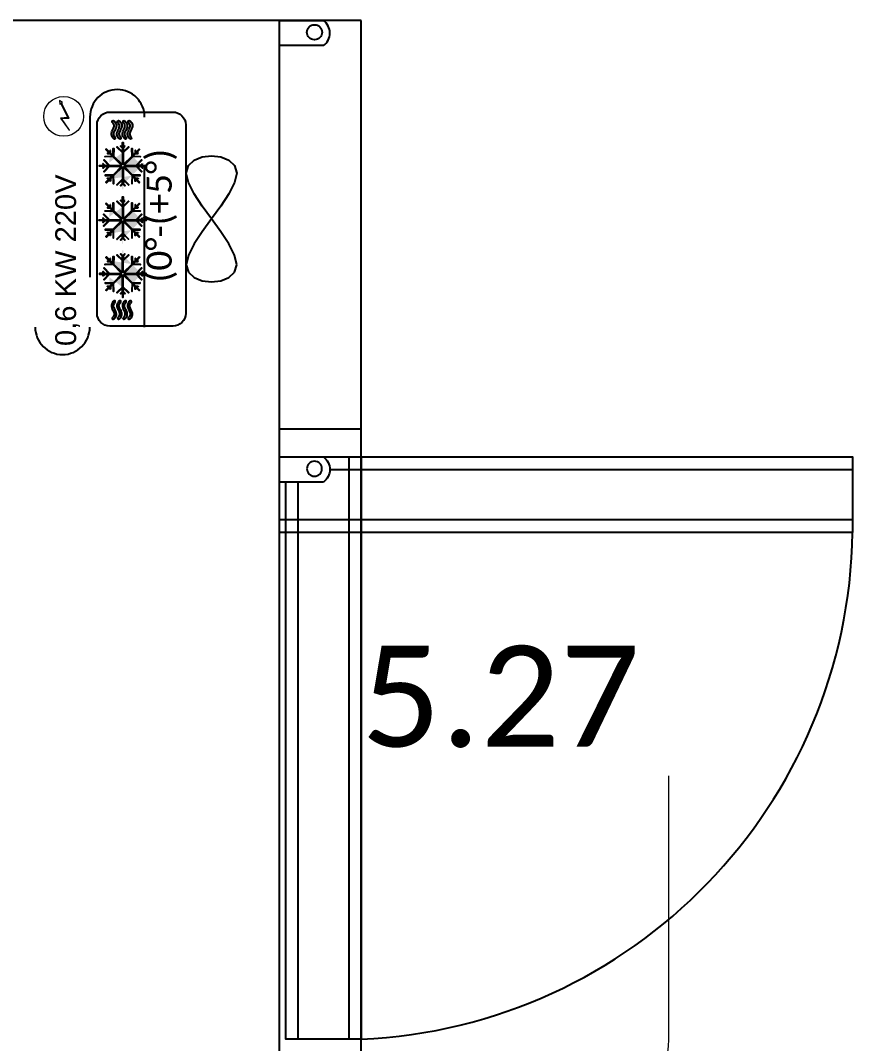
# Model space of a CAD drawing. Header units: millimetres. Extents: x -10496 to -5455, y -188 to 7293.
# Drawn here: x -6437.7 to -6371.7, y 4005.3 to 4086.4 of the extents above; entities that cross this region are included whole.
import ezdxf

# ---------------------------------------------------------------- set-up
doc = ezdxf.new("R2010")
doc.units = ezdxf.units.MM
doc.linetypes.add('DASHED', pattern=[19.05, 12.7, -6.35])
doc.layers.add('GJC_ölçüler', color=253, linetype='Continuous', lineweight=5)
for name, color, linetype in [('Kıtc-002 Çizgi', 7, 'Continuous'), ('Kıtc-008 Rakam', 1, 'Continuous'), ('Kıtc-011 Elk Tes Yazı 001', 1, 'Continuous'), ('Kıtc-014 Elk Tes İşaretler', 1, 'Continuous')]:
    doc.layers.add(name, color=color, linetype=linetype)
doc.styles.get("Standard").update_dxf_attribs({"font": 'calibri.ttf', "height": 15})

# ---------------------------------------------------------------- blocks, each defined once
blk = doc.blocks.new('akl')
at = {"true_color": 0x407dbf}
h = blk.add_hatch(color=163, dxfattribs=at)
h.dxf.hatch_style = 1
edge = h.paths.add_edge_path()
edge.add_arc((66411.951, -26397.81), 2, 0, 360)
at = {"color": 163, "true_color": 0x407dbf}
for p, q in [((66411.905, -26397.81), (66377.918, -26397.81)), ((66372.918, -26402.81), (66372.918, -26423.731))]:
    blk.add_line(p, q, dxfattribs=at)
blk.add_circle((66411.951, -26397.81), 2, dxfattribs=at)
blk.add_arc((66377.918, -26402.81), 5, 90, 180, dxfattribs=at)
blk = doc.blocks.new('A$C4C105235')
at = {"layer": 'Kıtc-002 Çizgi'}
for points in [[(2, 3), (2, 6.5), (0, 6.5), (0, 3)], [(0, 6), (0, 0), (46.2, 0), (46.2, 6), (2, 6)], [(0, 5), (0, 1), (46.2, 1), (46.2, 5), (2, 5)]]:
    blk.add_lwpolyline(points, dxfattribs=at)
blk.add_circle((0.933, 3.714), 0.596, dxfattribs=at)
blk.add_arc((1, 3.75), 1.25, 216.8699, 323.1301, dxfattribs=at)
blk = doc.blocks.new('A$C4E3860C5')
at = {"layer": 'Kıtc-014 Elk Tes İşaretler', "linetype": 'Continuous', "lineweight": 0}
for p, q in [((2.9, 3.66), (0.96, 2.3)), ((1, 2.21), (2.81, 3.48)), ((2.81, 3.48), (2.9, 2.31)), ((3, 2.49), (2.9, 3.66)), ((2.9, 2.31), (5.24, 3.52)), ((5.18, 3.62), (3, 2.49)), ((5.66, 3.81), (5.09, 3.77)), ((5.09, 3.77), (5.17, 3.64)), ((5.17, 3.64), (5.34, 3.36)), ((5.24, 3.52), (5.19, 3.62)), ((5.34, 3.36), (5.66, 3.81)), ((0.96, 2.3), (1, 2.21))]:
    blk.add_line(p, q, dxfattribs=at)
blk.add_circle((3.16, 3.16), 3.16, dxfattribs=at)
blk = doc.blocks.new('A$C5E933794')
at = {"layer": 'Kıtc-002 Çizgi', "true_color": 0x366b00}
h = blk.add_hatch(color=76, dxfattribs=at)
h.dxf.hatch_style = 1
h.paths.add_polyline_path([(3.123, 6.041), (3.339, 5.825)], flags=16)
h.paths.add_polyline_path([(3.165, 6.083), (3.381, 5.867)], flags=16)
h.paths.add_polyline_path([(3.381, 5.825), (2.754, 5.818), (2.754, 5.788), (3.41, 5.795), (3.418, 6.452), (3.388, 6.452)], flags=17)
h.paths.add_polyline_path([(2.919, 6.038), (2.919, 6.068), (3.135, 6.071), (3.137, 6.287), (3.167, 6.286), (3.165, 6.041)], flags=16)
h.paths.add_polyline_path([(4.903, 4.303), (4.896, 3.676), (4.866, 3.677), (4.873, 4.333), (5.529, 4.34), (5.529, 4.31)], flags=16)
h.paths.add_polyline_path([(5.116, 3.842), (5.146, 3.842), (5.148, 4.057), (5.364, 4.06), (5.364, 4.09), (5.119, 4.087)], flags=16)
h.paths.add_polyline_path([(5.161, 6.041), (4.945, 5.825)], flags=16)
h.paths.add_polyline_path([(5.118, 6.083), (4.902, 5.867)], flags=16)
h.paths.add_polyline_path([(4.903, 5.825), (5.529, 5.818), (5.529, 5.788), (4.873, 5.795), (4.866, 6.452), (4.896, 6.452)], flags=17)
h.paths.add_polyline_path([(5.364, 6.038), (5.364, 6.068), (5.148, 6.071), (5.146, 6.287), (5.116, 6.286), (5.119, 6.041)], flags=16)
h.paths.add_polyline_path([(3.381, 4.303), (3.388, 3.676), (3.418, 3.677), (3.41, 4.333), (2.754, 4.34), (2.754, 4.31)], flags=16)
h.paths.add_polyline_path([(3.167, 3.842), (3.137, 3.842), (3.135, 4.057), (2.919, 4.06), (2.919, 4.09), (3.165, 4.087)], flags=16)
h.paths.add_polyline_path([(5.553, 5.034), (5.247, 5.034)], flags=16)
h.paths.add_polyline_path([(5.553, 5.094), (5.247, 5.094)], flags=16)
h.paths.add_polyline_path([(4.112, 3.653), (4.112, 3.959)], flags=16)
h.paths.add_polyline_path([(4.172, 3.653), (4.172, 3.959)], flags=16)
h.paths.add_polyline_path([(5.218, 5.064), (5.656, 4.616), (5.635, 4.595), (5.176, 5.064), (5.635, 5.533), (5.656, 5.512)], flags=16)
h.paths.add_polyline_path([(5.695, 4.889), (5.716, 4.91), (5.565, 5.064), (5.716, 5.219), (5.695, 5.239), (5.523, 5.064)], flags=17)
h.paths.add_polyline_path([(3.066, 5.064), (2.627, 4.616), (2.649, 4.595), (3.108, 5.064), (2.649, 5.533), (2.627, 5.512)], flags=16)
h.paths.add_polyline_path([(2.588, 4.889), (2.567, 4.91), (2.718, 5.064), (2.567, 5.219), (2.588, 5.239), (2.76, 5.064)], flags=17)
h.paths.add_polyline_path([(4.142, 3.988), (3.694, 3.55), (3.673, 3.571), (4.142, 4.03), (4.611, 3.571), (4.59, 3.55)], flags=17)
h.paths.add_polyline_path([(3.966, 3.511), (3.987, 3.489), (4.142, 3.64), (4.296, 3.489), (4.317, 3.511), (4.142, 3.682)], flags=17)
h.paths.add_polyline_path([(4.142, 6.14), (3.694, 6.579), (3.673, 6.557), (4.142, 6.098), (4.611, 6.557), (4.59, 6.579)], flags=17)
h.paths.add_polyline_path([(3.966, 6.617), (3.987, 6.639), (4.142, 6.488), (4.296, 6.639), (4.317, 6.617), (4.142, 6.446)], flags=17)
edge = h.paths.add_edge_path()
edge.add_line((3.093, 6.07), (2.806, 6.357))
edge.add_line((2.806, 6.357), (2.849, 6.4))
edge.add_line((2.849, 6.4), (3.135, 6.113))
edge.add_line((5.19, 4.058), (5.477, 3.771))
edge.add_line((5.477, 3.771), (5.435, 3.729))
edge.add_line((5.435, 3.729), (5.148, 4.015))
edge.add_line((4.112, 5.137), (3.411, 5.837))
edge.add_line((4.915, 4.333), (4.214, 5.034))
edge.add_line((5.161, 4.088), (4.945, 4.304))
edge.add_line((4.069, 5.094), (3.368, 5.795))
edge.add_line((4.873, 4.291), (4.172, 4.992))
edge.add_line((5.118, 4.045), (4.902, 4.261))
edge.add_line((5.19, 6.07), (5.477, 6.357))
edge.add_line((5.477, 6.357), (5.435, 6.4))
edge.add_line((5.435, 6.4), (5.148, 6.113))
edge.add_line((3.093, 4.058), (2.806, 3.771))
edge.add_line((2.806, 3.771), (2.849, 3.729))
edge.add_line((2.849, 3.729), (3.135, 4.015))
edge.add_line((4.172, 5.137), (4.873, 5.837))
edge.add_line((3.368, 4.333), (4.069, 5.034))
edge.add_line((3.123, 4.088), (3.339, 4.304))
edge.add_line((4.214, 5.094), (4.915, 5.795))
edge.add_line((3.411, 4.291), (4.112, 4.992))
edge.add_line((3.165, 4.045), (3.381, 4.261))
edge.add_line((4.112, 3.611), (4.112, 3.206))
edge.add_line((4.112, 3.206), (4.172, 3.206))
edge.add_line((4.172, 3.206), (4.172, 3.611))
edge.add_line((5.595, 5.034), (6, 5.034))
edge.add_line((6, 5.034), (6, 5.094))
edge.add_line((6, 5.094), (5.595, 5.094))
edge.add_line((2.689, 5.094), (2.283, 5.094))
edge.add_line((2.283, 5.094), (2.283, 5.034))
edge.add_line((2.283, 5.034), (2.689, 5.034))
edge.add_line((4.214, 5.094), (5.205, 5.094))
edge.add_line((3.078, 5.094), (4.069, 5.094))
edge.add_line((2.731, 5.094), (3.036, 5.094))
edge.add_line((4.214, 5.034), (5.205, 5.034))
edge.add_line((3.078, 5.034), (4.069, 5.034))
edge.add_line((2.731, 5.034), (3.036, 5.034))
edge.add_line((4.172, 6.517), (4.172, 6.923))
edge.add_line((4.172, 6.923), (4.112, 6.923))
edge.add_line((4.112, 6.923), (4.112, 6.517))
edge.add_line((4.172, 4.992), (4.172, 4.001))
edge.add_line((4.172, 6.128), (4.172, 5.137))
edge.add_line((4.172, 6.475), (4.172, 6.17))
edge.add_line((4.112, 4.992), (4.112, 4.001))
edge.add_line((4.112, 6.128), (4.112, 5.137))
edge.add_line((4.112, 6.475), (4.112, 6.17))
h = blk.add_hatch(color=76, dxfattribs=at)
h.dxf.hatch_style = 1
h.paths.add_polyline_path([(4.112, 6.475), (4.142, 6.446), (4.172, 6.475), (4.172, 6.17), (4.142, 6.14), (4.112, 6.17)])
h.paths.add_polyline_path([(4.112, 6.923), (4.172, 6.923), (4.172, 6.517), (4.142, 6.488), (4.112, 6.517)])
h.paths.add_polyline_path([(4.112, 3.959), (4.142, 3.988), (4.172, 3.959), (4.172, 3.653), (4.142, 3.682), (4.112, 3.653)])
h.paths.add_polyline_path([(4.112, 3.611), (4.142, 3.64), (4.172, 3.611), (4.172, 3.206), (4.112, 3.206)])
h.paths.add_polyline_path([(5.148, 4.015), (5.148, 4.057), (5.19, 4.058), (5.477, 3.771), (5.435, 3.729)])
h.paths.add_polyline_path([(4.902, 4.261), (4.903, 4.303), (4.945, 4.304), (5.161, 4.088), (5.119, 4.087), (5.118, 4.045)])
h.paths.add_polyline_path([(3.339, 4.304), (3.381, 4.303), (3.381, 4.261), (3.165, 4.045), (3.165, 4.087), (3.123, 4.088)])
h.paths.add_polyline_path([(3.093, 4.058), (3.135, 4.057), (3.135, 4.015), (2.849, 3.729), (2.806, 3.771)])
h.paths.add_polyline_path([(2.76, 5.064), (2.731, 5.094), (3.036, 5.094), (3.066, 5.064), (3.036, 5.034), (2.731, 5.034)])
h.paths.add_polyline_path([(2.283, 5.094), (2.689, 5.094), (2.718, 5.064), (2.689, 5.034), (2.283, 5.034)])
h.paths.add_polyline_path([(5.247, 5.094), (5.553, 5.094), (5.523, 5.064), (5.553, 5.034), (5.247, 5.034), (5.218, 5.064)])
h.paths.add_polyline_path([(5.595, 5.094), (6, 5.094), (6, 5.034), (5.595, 5.034), (5.565, 5.064)])
h.paths.add_polyline_path([(5.435, 6.4), (5.477, 6.357), (5.19, 6.07), (5.148, 6.071), (5.148, 6.113)])
h.paths.add_polyline_path([(5.118, 6.083), (5.119, 6.041), (5.161, 6.041), (4.945, 5.825), (4.903, 5.825), (4.902, 5.867)])
h.paths.add_polyline_path([(3.123, 6.041), (3.165, 6.041), (3.165, 6.083), (3.381, 5.867), (3.381, 5.825), (3.339, 5.825)])
h.paths.add_polyline_path([(2.806, 6.357), (2.849, 6.4), (3.135, 6.113), (3.135, 6.071), (3.093, 6.07)])
h = blk.add_hatch(color=76, dxfattribs=at)
h.dxf.hatch_style = 1
h.paths.add_polyline_path([(9.413, 6.046), (9.196, 5.83)], flags=16)
h.paths.add_polyline_path([(9.37, 6.089), (9.154, 5.873)], flags=16)
h.paths.add_polyline_path([(9.155, 5.831), (9.781, 5.824), (9.781, 5.794), (9.125, 5.801), (9.118, 6.457), (9.148, 6.457)], flags=17)
h.paths.add_polyline_path([(9.616, 6.044), (9.616, 6.074), (9.4, 6.076), (9.398, 6.292), (9.368, 6.292), (9.371, 6.047)], flags=16)
h.paths.add_polyline_path([(7.633, 4.309), (7.64, 3.682), (7.67, 3.682), (7.662, 4.338), (7.006, 4.346), (7.006, 4.316)], flags=16)
h.paths.add_polyline_path([(7.419, 3.847), (7.389, 3.847), (7.387, 4.063), (7.171, 4.065), (7.171, 4.095), (7.417, 4.093)], flags=16)
h.paths.add_polyline_path([(7.375, 6.046), (7.591, 5.83)], flags=16)
h.paths.add_polyline_path([(7.417, 6.089), (7.633, 5.873)], flags=16)
h.paths.add_polyline_path([(7.633, 5.831), (7.006, 5.824), (7.006, 5.794), (7.662, 5.801), (7.67, 6.457), (7.64, 6.457)], flags=17)
h.paths.add_polyline_path([(7.171, 6.044), (7.171, 6.074), (7.387, 6.076), (7.389, 6.292), (7.419, 6.292), (7.417, 6.047)], flags=16)
h.paths.add_polyline_path([(9.155, 4.309), (9.148, 3.682), (9.118, 3.682), (9.125, 4.338), (9.781, 4.346), (9.781, 4.316)], flags=16)
h.paths.add_polyline_path([(9.368, 3.847), (9.398, 3.847), (9.4, 4.063), (9.616, 4.065), (9.616, 4.095), (9.371, 4.093)], flags=16)
h.paths.add_polyline_path([(6.982, 5.04), (7.288, 5.04)], flags=16)
h.paths.add_polyline_path([(6.982, 5.1), (7.288, 5.1)], flags=16)
h.paths.add_polyline_path([(8.424, 3.659), (8.424, 3.964)], flags=16)
h.paths.add_polyline_path([(8.364, 3.659), (8.364, 3.964)], flags=16)
h.paths.add_polyline_path([(7.317, 5.07), (6.879, 4.622), (6.901, 4.601), (7.359, 5.07), (6.901, 5.539), (6.879, 5.518)], flags=16)
h.paths.add_polyline_path([(6.84, 4.894), (6.819, 4.915), (6.97, 5.07), (6.819, 5.224), (6.84, 5.245), (7.012, 5.07)], flags=17)
h.paths.add_polyline_path([(9.47, 5.07), (9.908, 4.622), (9.887, 4.601), (9.428, 5.07), (9.887, 5.539), (9.908, 5.518)], flags=16)
h.paths.add_polyline_path([(9.947, 4.894), (9.968, 4.915), (9.817, 5.07), (9.968, 5.224), (9.947, 5.245), (9.775, 5.07)], flags=17)
h.paths.add_polyline_path([(8.394, 3.994), (8.842, 3.555), (8.863, 3.577), (8.394, 4.036), (7.925, 3.577), (7.946, 3.555)], flags=17)
h.paths.add_polyline_path([(8.569, 3.517), (8.548, 3.495), (8.394, 3.646), (8.239, 3.495), (8.218, 3.517), (8.394, 3.688)], flags=17)
h.paths.add_polyline_path([(8.394, 6.146), (8.842, 6.584), (8.863, 6.563), (8.394, 6.104), (7.925, 6.563), (7.946, 6.584)], flags=17)
h.paths.add_polyline_path([(8.569, 6.623), (8.548, 6.644), (8.394, 6.493), (8.239, 6.644), (8.218, 6.623), (8.394, 6.451)], flags=17)
edge = h.paths.add_edge_path()
edge.add_line((9.442, 6.076), (9.729, 6.363))
edge.add_line((9.729, 6.363), (9.687, 6.405))
edge.add_line((9.687, 6.405), (9.4, 6.118))
edge.add_line((7.345, 4.064), (7.058, 3.777))
edge.add_line((7.058, 3.777), (7.101, 3.734))
edge.add_line((7.101, 3.734), (7.387, 4.021))
edge.add_line((8.424, 5.142), (9.124, 5.843))
edge.add_line((7.62, 4.339), (8.321, 5.04))
edge.add_line((7.375, 4.093), (7.591, 4.309))
edge.add_line((8.466, 5.1), (9.167, 5.801))
edge.add_line((7.663, 4.297), (8.364, 4.997))
edge.add_line((7.417, 4.051), (7.633, 4.267))
edge.add_line((7.345, 6.076), (7.058, 6.363))
edge.add_line((7.058, 6.363), (7.101, 6.405))
edge.add_line((7.101, 6.405), (7.387, 6.118))
edge.add_line((9.442, 4.064), (9.729, 3.777))
edge.add_line((9.729, 3.777), (9.687, 3.734))
edge.add_line((9.687, 3.734), (9.4, 4.021))
edge.add_line((8.364, 5.142), (7.663, 5.843))
edge.add_line((9.167, 4.339), (8.466, 5.04))
edge.add_line((9.413, 4.093), (9.196, 4.309))
edge.add_line((8.321, 5.1), (7.62, 5.801))
edge.add_line((9.124, 4.297), (8.424, 4.997))
edge.add_line((9.37, 4.051), (9.154, 4.267))
edge.add_line((8.424, 3.617), (8.424, 3.211))
edge.add_line((8.424, 3.211), (8.364, 3.211))
edge.add_line((8.364, 3.211), (8.364, 3.617))
edge.add_line((6.941, 5.04), (6.535, 5.04))
edge.add_line((6.535, 5.04), (6.535, 5.1))
edge.add_line((6.535, 5.1), (6.941, 5.1))
edge.add_line((9.847, 5.1), (10.252, 5.1))
edge.add_line((10.252, 5.1), (10.252, 5.04))
edge.add_line((10.252, 5.04), (9.847, 5.04))
edge.add_line((8.321, 5.1), (7.33, 5.1))
edge.add_line((9.457, 5.1), (8.466, 5.1))
edge.add_line((9.805, 5.1), (9.499, 5.1))
edge.add_line((8.321, 5.04), (7.33, 5.04))
edge.add_line((9.457, 5.04), (8.466, 5.04))
edge.add_line((9.805, 5.04), (9.499, 5.04))
edge.add_line((8.364, 6.523), (8.364, 6.928))
edge.add_line((8.364, 6.928), (8.424, 6.928))
edge.add_line((8.424, 6.928), (8.424, 6.523))
edge.add_line((8.364, 4.997), (8.364, 4.006))
edge.add_line((8.364, 6.133), (8.364, 5.142))
edge.add_line((8.364, 6.481), (8.364, 6.175))
edge.add_line((8.424, 4.997), (8.424, 4.006))
edge.add_line((8.424, 6.133), (8.424, 5.142))
edge.add_line((8.424, 6.481), (8.424, 6.175))
h = blk.add_hatch(color=76, dxfattribs=at)
h.dxf.hatch_style = 1
h.paths.add_polyline_path([(8.424, 6.481), (8.394, 6.451), (8.364, 6.481), (8.364, 6.175), (8.394, 6.146), (8.424, 6.175)])
h.paths.add_polyline_path([(8.424, 6.928), (8.364, 6.928), (8.364, 6.523), (8.394, 6.493), (8.424, 6.523)])
h.paths.add_polyline_path([(8.424, 3.964), (8.394, 3.994), (8.364, 3.964), (8.364, 3.659), (8.394, 3.688), (8.424, 3.659)])
h.paths.add_polyline_path([(8.424, 3.617), (8.394, 3.646), (8.364, 3.617), (8.364, 3.211), (8.424, 3.211)])
h.paths.add_polyline_path([(7.387, 4.021), (7.387, 4.063), (7.345, 4.064), (7.058, 3.777), (7.101, 3.734)])
h.paths.add_polyline_path([(7.633, 4.267), (7.633, 4.309), (7.591, 4.309), (7.375, 4.093), (7.417, 4.093), (7.417, 4.051)])
h.paths.add_polyline_path([(9.196, 4.309), (9.155, 4.309), (9.154, 4.267), (9.37, 4.051), (9.371, 4.093), (9.413, 4.093)])
h.paths.add_polyline_path([(9.442, 4.064), (9.4, 4.063), (9.4, 4.021), (9.687, 3.734), (9.729, 3.777)])
h.paths.add_polyline_path([(9.775, 5.07), (9.805, 5.1), (9.499, 5.1), (9.47, 5.07), (9.499, 5.04), (9.805, 5.04)])
h.paths.add_polyline_path([(10.252, 5.1), (9.847, 5.1), (9.817, 5.07), (9.847, 5.04), (10.252, 5.04)])
h.paths.add_polyline_path([(7.288, 5.1), (6.982, 5.1), (7.012, 5.07), (6.982, 5.04), (7.288, 5.04), (7.317, 5.07)])
h.paths.add_polyline_path([(6.941, 5.1), (6.535, 5.1), (6.535, 5.04), (6.941, 5.04), (6.97, 5.07)])
h.paths.add_polyline_path([(7.101, 6.405), (7.058, 6.363), (7.345, 6.076), (7.387, 6.076), (7.387, 6.118)])
h.paths.add_polyline_path([(7.417, 6.089), (7.417, 6.047), (7.375, 6.046), (7.591, 5.83), (7.633, 5.831), (7.633, 5.873)])
h.paths.add_polyline_path([(9.413, 6.046), (9.371, 6.047), (9.37, 6.089), (9.154, 5.873), (9.155, 5.831), (9.196, 5.83)])
h.paths.add_polyline_path([(9.729, 6.363), (9.687, 6.405), (9.4, 6.118), (9.4, 6.076), (9.442, 6.076)])
h = blk.add_hatch(color=76, dxfattribs=at)
h.dxf.hatch_style = 1
h.paths.add_polyline_path([(13.724, 6.041), (13.508, 5.825)], flags=16)
h.paths.add_polyline_path([(13.682, 6.083), (13.466, 5.867)], flags=16)
h.paths.add_polyline_path([(13.466, 5.825), (14.093, 5.818), (14.093, 5.788), (13.437, 5.795), (13.429, 6.452), (13.459, 6.452)], flags=17)
h.paths.add_polyline_path([(13.928, 6.038), (13.928, 6.068), (13.712, 6.071), (13.71, 6.287), (13.68, 6.286), (13.682, 6.041)], flags=16)
h.paths.add_polyline_path([(11.944, 4.303), (11.951, 3.676), (11.981, 3.677), (11.974, 4.333), (11.318, 4.34), (11.318, 4.31)], flags=16)
h.paths.add_polyline_path([(11.731, 3.842), (11.701, 3.842), (11.699, 4.057), (11.483, 4.06), (11.483, 4.09), (11.728, 4.087)], flags=16)
h.paths.add_polyline_path([(11.686, 6.041), (11.903, 5.825)], flags=16)
h.paths.add_polyline_path([(11.729, 6.083), (11.945, 5.867)], flags=16)
h.paths.add_polyline_path([(11.944, 5.825), (11.318, 5.818), (11.318, 5.788), (11.974, 5.795), (11.981, 6.452), (11.951, 6.452)], flags=17)
h.paths.add_polyline_path([(11.483, 6.038), (11.483, 6.068), (11.699, 6.071), (11.701, 6.287), (11.731, 6.286), (11.728, 6.041)], flags=16)
h.paths.add_polyline_path([(13.466, 4.303), (13.459, 3.676), (13.429, 3.677), (13.437, 4.333), (14.093, 4.34), (14.093, 4.31)], flags=16)
h.paths.add_polyline_path([(13.68, 3.842), (13.71, 3.842), (13.712, 4.057), (13.928, 4.06), (13.928, 4.09), (13.682, 4.087)], flags=16)
h.paths.add_polyline_path([(11.294, 5.034), (11.6, 5.034)], flags=16)
h.paths.add_polyline_path([(11.294, 5.094), (11.6, 5.094)], flags=16)
h.paths.add_polyline_path([(12.735, 3.653), (12.735, 3.959)], flags=16)
h.paths.add_polyline_path([(12.675, 3.653), (12.675, 3.959)], flags=16)
h.paths.add_polyline_path([(11.629, 5.064), (11.191, 4.616), (11.212, 4.595), (11.671, 5.064), (11.212, 5.533), (11.191, 5.512)], flags=16)
h.paths.add_polyline_path([(11.152, 4.889), (11.131, 4.91), (11.282, 5.064), (11.131, 5.219), (11.152, 5.239), (11.324, 5.064)], flags=17)
h.paths.add_polyline_path([(13.782, 5.064), (14.22, 4.616), (14.198, 4.595), (13.74, 5.064), (14.198, 5.533), (14.22, 5.512)], flags=16)
h.paths.add_polyline_path([(14.259, 4.889), (14.28, 4.91), (14.129, 5.064), (14.28, 5.219), (14.259, 5.239), (14.087, 5.064)], flags=17)
h.paths.add_polyline_path([(12.705, 3.988), (13.153, 3.55), (13.174, 3.571), (12.705, 4.03), (12.236, 3.571), (12.257, 3.55)], flags=17)
h.paths.add_polyline_path([(12.881, 3.511), (12.86, 3.489), (12.705, 3.64), (12.551, 3.489), (12.53, 3.511), (12.705, 3.682)], flags=17)
h.paths.add_polyline_path([(12.705, 6.14), (13.153, 6.579), (13.174, 6.557), (12.705, 6.098), (12.236, 6.557), (12.257, 6.579)], flags=17)
h.paths.add_polyline_path([(12.881, 6.617), (12.86, 6.639), (12.705, 6.488), (12.551, 6.639), (12.53, 6.617), (12.705, 6.446)], flags=17)
edge = h.paths.add_edge_path()
edge.add_line((13.754, 6.07), (14.041, 6.357))
edge.add_line((14.041, 6.357), (13.998, 6.4))
edge.add_line((13.998, 6.4), (13.712, 6.113))
edge.add_line((11.657, 4.058), (11.37, 3.771))
edge.add_line((11.37, 3.771), (11.412, 3.729))
edge.add_line((11.412, 3.729), (11.699, 4.015))
edge.add_line((12.735, 5.137), (13.436, 5.837))
edge.add_line((11.932, 4.333), (12.633, 5.034))
edge.add_line((11.686, 4.088), (11.903, 4.304))
edge.add_line((12.778, 5.094), (13.479, 5.795))
edge.add_line((11.975, 4.291), (12.675, 4.992))
edge.add_line((11.729, 4.045), (11.945, 4.261))
edge.add_line((11.657, 6.07), (11.37, 6.357))
edge.add_line((11.37, 6.357), (11.412, 6.4))
edge.add_line((11.412, 6.4), (11.699, 6.113))
edge.add_line((13.754, 4.058), (14.041, 3.771))
edge.add_line((14.041, 3.771), (13.998, 3.729))
edge.add_line((13.998, 3.729), (13.712, 4.015))
edge.add_line((12.675, 5.137), (11.975, 5.837))
edge.add_line((13.479, 4.333), (12.778, 5.034))
edge.add_line((13.724, 4.088), (13.508, 4.304))
edge.add_line((12.633, 5.094), (11.932, 5.795))
edge.add_line((13.436, 4.291), (12.735, 4.992))
edge.add_line((13.682, 4.045), (13.466, 4.261))
edge.add_line((12.735, 3.611), (12.735, 3.206))
edge.add_line((12.735, 3.206), (12.675, 3.206))
edge.add_line((12.675, 3.206), (12.675, 3.611))
edge.add_line((11.252, 5.034), (10.847, 5.034))
edge.add_line((10.847, 5.034), (10.847, 5.094))
edge.add_line((10.847, 5.094), (11.252, 5.094))
edge.add_line((14.158, 5.094), (14.564, 5.094))
edge.add_line((14.564, 5.094), (14.564, 5.034))
edge.add_line((14.564, 5.034), (14.158, 5.034))
edge.add_line((12.633, 5.094), (11.642, 5.094))
edge.add_line((13.769, 5.094), (12.778, 5.094))
edge.add_line((14.116, 5.094), (13.811, 5.094))
edge.add_line((12.633, 5.034), (11.642, 5.034))
edge.add_line((13.769, 5.034), (12.778, 5.034))
edge.add_line((14.116, 5.034), (13.811, 5.034))
edge.add_line((12.675, 6.517), (12.675, 6.923))
edge.add_line((12.675, 6.923), (12.735, 6.923))
edge.add_line((12.735, 6.923), (12.735, 6.517))
edge.add_line((12.675, 4.992), (12.675, 4.001))
edge.add_line((12.675, 6.128), (12.675, 5.137))
edge.add_line((12.675, 6.475), (12.675, 6.17))
edge.add_line((12.735, 4.992), (12.735, 4.001))
edge.add_line((12.735, 6.128), (12.735, 5.137))
edge.add_line((12.735, 6.475), (12.735, 6.17))
h = blk.add_hatch(color=76, dxfattribs=at)
h.dxf.hatch_style = 1
h.paths.add_polyline_path([(12.735, 6.475), (12.705, 6.446), (12.675, 6.475), (12.675, 6.17), (12.705, 6.14), (12.735, 6.17)])
h.paths.add_polyline_path([(12.735, 6.923), (12.675, 6.923), (12.675, 6.517), (12.705, 6.488), (12.735, 6.517)])
h.paths.add_polyline_path([(12.735, 3.959), (12.705, 3.988), (12.675, 3.959), (12.675, 3.653), (12.705, 3.682), (12.735, 3.653)])
h.paths.add_polyline_path([(12.735, 3.611), (12.705, 3.64), (12.675, 3.611), (12.675, 3.206), (12.735, 3.206)])
h.paths.add_polyline_path([(11.699, 4.015), (11.699, 4.057), (11.657, 4.058), (11.37, 3.771), (11.412, 3.729)])
h.paths.add_polyline_path([(11.945, 4.261), (11.944, 4.303), (11.903, 4.304), (11.686, 4.088), (11.728, 4.087), (11.729, 4.045)])
h.paths.add_polyline_path([(13.508, 4.304), (13.466, 4.303), (13.466, 4.261), (13.682, 4.045), (13.682, 4.087), (13.724, 4.088)])
h.paths.add_polyline_path([(13.754, 4.058), (13.712, 4.057), (13.712, 4.015), (13.998, 3.729), (14.041, 3.771)])
h.paths.add_polyline_path([(14.087, 5.064), (14.116, 5.094), (13.811, 5.094), (13.782, 5.064), (13.811, 5.034), (14.116, 5.034)])
h.paths.add_polyline_path([(14.564, 5.094), (14.158, 5.094), (14.129, 5.064), (14.158, 5.034), (14.564, 5.034)])
h.paths.add_polyline_path([(11.6, 5.094), (11.294, 5.094), (11.324, 5.064), (11.294, 5.034), (11.6, 5.034), (11.629, 5.064)])
h.paths.add_polyline_path([(11.252, 5.094), (10.847, 5.094), (10.847, 5.034), (11.252, 5.034), (11.282, 5.064)])
h.paths.add_polyline_path([(11.412, 6.4), (11.37, 6.357), (11.657, 6.07), (11.699, 6.071), (11.699, 6.113)])
h.paths.add_polyline_path([(11.729, 6.083), (11.728, 6.041), (11.686, 6.041), (11.903, 5.825), (11.944, 5.825), (11.945, 5.867)])
h.paths.add_polyline_path([(13.724, 6.041), (13.682, 6.041), (13.682, 6.083), (13.466, 5.867), (13.466, 5.825), (13.508, 5.825)])
h.paths.add_polyline_path([(14.041, 6.357), (13.998, 6.4), (13.712, 6.113), (13.712, 6.071), (13.754, 6.07)])
h = blk.add_hatch(color=76, dxfattribs=at)
h.dxf.hatch_style = 1
h.paths.add_polyline_path([(2.588, 4.889), (2.567, 4.91), (2.718, 5.064), (2.567, 5.219), (2.588, 5.239), (2.76, 5.064)])
edge = h.paths.add_edge_path()
edge.add_spline(control_points=[(1.943, 5.833), (1.969, 5.815), (2.025, 5.776), (2.002, 5.62), (1.842, 5.685), (1.751, 5.778), (1.55, 5.828), (1.338, 5.697), (1.096, 5.578), (0.834, 5.556), (0.672, 5.677), (0.554, 5.759), (0.541, 5.871), (0.616, 5.936), (0.71, 5.875), (0.805, 5.769), (1.035, 5.736), (1.241, 5.845), (1.441, 5.944), (1.635, 5.982), (1.808, 5.924), (1.897, 5.864), (1.943, 5.833)], knot_values=[0, 0, 0, 0, 0.093466, 0.195013, 0.336841, 0.457785, 0.618045, 0.898415, 1.165925, 1.44115, 1.61932, 1.765371, 1.848146, 1.921555, 2.003923, 2.138311, 2.362206, 2.623605, 2.824787, 3.03667, 3.193674, 3.358151, 3.358151, 3.358151, 3.358151], degree=3, periodic=0)
edge = h.paths.add_edge_path()
edge.add_spline(control_points=[(1.943, 4.559), (1.969, 4.54), (2.025, 4.501), (2.002, 4.345), (1.842, 4.41), (1.751, 4.504), (1.55, 4.553), (1.338, 4.422), (1.096, 4.303), (0.834, 4.281), (0.672, 4.403), (0.554, 4.484), (0.541, 4.597), (0.616, 4.661), (0.71, 4.6), (0.805, 4.494), (1.035, 4.461), (1.241, 4.57), (1.441, 4.67), (1.635, 4.707), (1.808, 4.649), (1.897, 4.589), (1.943, 4.559)], knot_values=[0, 0, 0, 0, 0.093466, 0.195013, 0.336841, 0.457785, 0.618045, 0.898415, 1.165925, 1.44115, 1.61932, 1.765371, 1.848146, 1.921555, 2.003923, 2.138311, 2.362206, 2.623605, 2.824787, 3.03667, 3.193674, 3.358151, 3.358151, 3.358151, 3.358151], degree=3, periodic=0)
edge = h.paths.add_edge_path()
edge.add_spline(control_points=[(1.943, 4.969), (1.969, 4.95), (2.025, 4.911), (2.002, 4.755), (1.842, 4.82), (1.751, 4.914), (1.55, 4.963), (1.338, 4.832), (1.096, 4.713), (0.834, 4.691), (0.672, 4.813), (0.554, 4.894), (0.541, 5.007), (0.616, 5.071), (0.71, 5.01), (0.805, 4.904), (1.035, 4.871), (1.241, 4.98), (1.441, 5.08), (1.635, 5.117), (1.808, 5.059), (1.897, 4.999), (1.943, 4.969)], knot_values=[0, 0, 0, 0, 0.093466, 0.195013, 0.336841, 0.457785, 0.618045, 0.898415, 1.165925, 1.44115, 1.61932, 1.765371, 1.848146, 1.921555, 2.003923, 2.138311, 2.362206, 2.623605, 2.824787, 3.03667, 3.193674, 3.358151, 3.358151, 3.358151, 3.358151], degree=3, periodic=0)
edge = h.paths.add_edge_path()
edge.add_spline(control_points=[(1.943, 5.401), (1.969, 5.382), (2.025, 5.344), (2.002, 5.188), (1.842, 5.253), (1.751, 5.346), (1.55, 5.396), (1.338, 5.265), (1.096, 5.146), (0.834, 5.124), (0.672, 5.245), (0.554, 5.327), (0.541, 5.439), (0.616, 5.503), (0.71, 5.443), (0.805, 5.337), (1.035, 5.303), (1.241, 5.412), (1.441, 5.512), (1.635, 5.549), (1.808, 5.491), (1.897, 5.432), (1.943, 5.401)], knot_values=[0, 0, 0, 0, 0.093466, 0.195013, 0.336841, 0.457785, 0.618045, 0.898415, 1.165925, 1.44115, 1.61932, 1.765371, 1.848146, 1.921555, 2.003923, 2.138311, 2.362206, 2.623605, 2.824787, 3.03667, 3.193674, 3.358151, 3.358151, 3.358151, 3.358151], degree=3, periodic=0)
edge = h.paths.add_edge_path()
edge.add_line((2.689, 5.094), (2.283, 5.094))
edge.add_line((2.283, 5.094), (2.283, 5.034))
edge.add_line((2.283, 5.034), (2.689, 5.034))
h = blk.add_hatch(color=76, dxfattribs=at)
h.dxf.hatch_style = 1
h.paths.add_polyline_path([(4.172, 6.128), (4.142, 6.098), (4.112, 6.128), (4.112, 5.137), (3.411, 5.837), (3.41, 5.795), (3.368, 5.795), (4.069, 5.094), (3.078, 5.094), (3.108, 5.064), (3.078, 5.034), (4.069, 5.034), (3.368, 4.333), (3.41, 4.333), (3.411, 4.291), (4.112, 4.992), (4.112, 4.001), (4.142, 4.03), (4.172, 4.001), (4.172, 4.992), (4.873, 4.291), (4.873, 4.333), (4.915, 4.333), (4.214, 5.034), (5.205, 5.034), (5.176, 5.064), (5.205, 5.094), (4.214, 5.094), (4.915, 5.795), (4.873, 5.795), (4.873, 5.837), (4.172, 5.137)])
h = blk.add_hatch(color=76, dxfattribs=at)
h.dxf.hatch_style = 1
h.paths.add_polyline_path([(8.364, 5.142), (7.663, 5.843), (7.662, 5.759), (8.321, 5.1), (7.33, 5.1), (7.389, 5.04), (8.321, 5.04), (7.62, 4.339), (7.704, 4.338), (8.364, 4.997), (8.364, 4.006), (8.424, 4.065), (8.424, 4.997), (9.124, 4.297), (9.125, 4.38), (8.466, 5.04), (9.457, 5.04), (9.398, 5.1), (8.466, 5.1), (9.167, 5.801), (9.083, 5.801), (8.424, 5.142), (8.424, 6.133), (8.364, 6.075)])
h = blk.add_hatch(color=76, dxfattribs=at)
h.dxf.hatch_style = 1
h.paths.add_polyline_path([(12.675, 5.137), (11.975, 5.837), (11.974, 5.753), (12.633, 5.094), (11.642, 5.094), (11.701, 5.034), (12.633, 5.034), (11.932, 4.333), (12.016, 4.332), (12.675, 4.992), (12.675, 4.001), (12.735, 4.059), (12.735, 4.992), (13.436, 4.291), (13.437, 4.375), (12.778, 5.034), (13.769, 5.034), (13.71, 5.094), (12.778, 5.094), (13.479, 5.795), (13.395, 5.796), (12.735, 5.137), (12.735, 6.128), (12.675, 6.069)])
h = blk.add_hatch(color=76, dxfattribs=at)
h.dxf.hatch_style = 1
h.paths.add_polyline_path([(14.259, 4.889), (14.28, 4.91), (14.129, 5.064), (14.28, 5.219), (14.259, 5.239), (14.087, 5.064)])
edge = h.paths.add_edge_path()
edge.add_spline(control_points=[(14.905, 5.833), (14.878, 5.815), (14.822, 5.776), (14.845, 5.62), (15.005, 5.685), (15.096, 5.778), (15.297, 5.828), (15.51, 5.697), (15.751, 5.578), (16.014, 5.556), (16.175, 5.677), (16.293, 5.759), (16.306, 5.871), (16.231, 5.936), (16.138, 5.875), (16.042, 5.769), (15.812, 5.736), (15.607, 5.845), (15.406, 5.944), (15.212, 5.982), (15.039, 5.924), (14.95, 5.864), (14.905, 5.833)], knot_values=[0, 0, 0, 0, 0.093466, 0.195013, 0.336841, 0.457785, 0.618045, 0.898415, 1.165925, 1.44115, 1.61932, 1.765371, 1.848146, 1.921555, 2.003923, 2.138311, 2.362206, 2.623605, 2.824787, 3.03667, 3.193674, 3.358151, 3.358151, 3.358151, 3.358151], degree=3, periodic=0)
edge = h.paths.add_edge_path()
edge.add_spline(control_points=[(14.905, 4.559), (14.878, 4.54), (14.822, 4.501), (14.845, 4.345), (15.005, 4.41), (15.096, 4.504), (15.297, 4.553), (15.51, 4.422), (15.751, 4.303), (16.014, 4.281), (16.175, 4.403), (16.293, 4.484), (16.306, 4.597), (16.231, 4.661), (16.138, 4.6), (16.042, 4.494), (15.812, 4.461), (15.607, 4.57), (15.406, 4.67), (15.212, 4.707), (15.039, 4.649), (14.95, 4.589), (14.905, 4.559)], knot_values=[0, 0, 0, 0, 0.093466, 0.195013, 0.336841, 0.457785, 0.618045, 0.898415, 1.165925, 1.44115, 1.61932, 1.765371, 1.848146, 1.921555, 2.003923, 2.138311, 2.362206, 2.623605, 2.824787, 3.03667, 3.193674, 3.358151, 3.358151, 3.358151, 3.358151], degree=3, periodic=0)
edge = h.paths.add_edge_path()
edge.add_spline(control_points=[(14.905, 4.969), (14.878, 4.95), (14.822, 4.911), (14.845, 4.755), (15.005, 4.82), (15.096, 4.914), (15.297, 4.963), (15.51, 4.832), (15.751, 4.713), (16.014, 4.691), (16.175, 4.813), (16.293, 4.894), (16.306, 5.007), (16.231, 5.071), (16.138, 5.01), (16.042, 4.904), (15.812, 4.871), (15.607, 4.98), (15.406, 5.08), (15.212, 5.117), (15.039, 5.059), (14.95, 4.999), (14.905, 4.969)], knot_values=[0, 0, 0, 0, 0.093466, 0.195013, 0.336841, 0.457785, 0.618045, 0.898415, 1.165925, 1.44115, 1.61932, 1.765371, 1.848146, 1.921555, 2.003923, 2.138311, 2.362206, 2.623605, 2.824787, 3.03667, 3.193674, 3.358151, 3.358151, 3.358151, 3.358151], degree=3, periodic=0)
edge = h.paths.add_edge_path()
edge.add_spline(control_points=[(14.905, 5.401), (14.878, 5.382), (14.822, 5.344), (14.845, 5.188), (15.005, 5.253), (15.096, 5.346), (15.297, 5.396), (15.51, 5.265), (15.751, 5.146), (16.014, 5.124), (16.175, 5.245), (16.293, 5.327), (16.306, 5.439), (16.231, 5.503), (16.138, 5.443), (16.042, 5.337), (15.812, 5.303), (15.607, 5.412), (15.406, 5.512), (15.212, 5.549), (15.039, 5.491), (14.95, 5.432), (14.905, 5.401)], knot_values=[0, 0, 0, 0, 0.093466, 0.195013, 0.336841, 0.457785, 0.618045, 0.898415, 1.165925, 1.44115, 1.61932, 1.765371, 1.848146, 1.921555, 2.003923, 2.138311, 2.362206, 2.623605, 2.824787, 3.03667, 3.193674, 3.358151, 3.358151, 3.358151, 3.358151], degree=3, periodic=0)
edge = h.paths.add_edge_path()
edge.add_line((14.158, 5.094), (14.564, 5.094))
edge.add_line((14.564, 5.094), (14.564, 5.034))
edge.add_line((14.564, 5.034), (14.158, 5.034))
at = {"color": 76, "true_color": 0x366b00}
blk.add_lwpolyline([(1, 7.107), (15.975, 7.107, -0.414214), (16.975, 6.107), (16.975, 1.073, -0.414214), (15.975, 0.073), (1, 0.073, -0.414214), (0, 1.073), (0, 6.107, -0.414214)], format="xyb", close=True, dxfattribs=at)
at = {"layer": 'Kıtc-002 Çizgi', "color": 76, "true_color": 0x366b00}
for p, q in [((4.069, 5.094, -0.057), (3.368, 5.795, -0.057)), ((4.112, 5.137, -0.057), (3.411, 5.837, -0.057)), ((4.112, 6.475, -0.057), (4.112, 6.17, -0.057)), ((4.112, 6.128, -0.057), (4.112, 5.137, -0.057)), ((4.172, 6.475, -0.057), (4.172, 6.17, -0.057)), ((4.172, 6.128, -0.057), (4.172, 5.137, -0.057)), ((4.172, 5.137, -0.057), (4.873, 5.837, -0.057)), ((4.214, 5.094, -0.057), (4.915, 5.795, -0.057)), ((8.321, 5.1, -0.057), (7.62, 5.801, -0.057)), ((8.364, 5.142, -0.057), (7.663, 5.843, -0.057)), ((8.364, 6.481, -0.057), (8.364, 6.175, -0.057)), ((8.364, 6.133, -0.057), (8.364, 5.142, -0.057)), ((8.424, 6.481, -0.057), (8.424, 6.175, -0.057)), ((8.424, 6.133, -0.057), (8.424, 5.142, -0.057)), ((8.424, 5.142, -0.057), (9.124, 5.843, -0.057)), ((8.466, 5.1, -0.057), (9.167, 5.801, -0.057)), ((12.633, 5.094, -0.057), (11.932, 5.795, -0.057)), ((12.675, 5.137, -0.057), (11.975, 5.837, -0.057)), ((12.675, 6.475, -0.057), (12.675, 6.17, -0.057)), ((12.675, 6.128, -0.057), (12.675, 5.137, -0.057)), ((12.735, 6.475, -0.057), (12.735, 6.17, -0.057)), ((12.735, 6.128, -0.057), (12.735, 5.137, -0.057)), ((12.735, 5.137, -0.057), (13.436, 5.837, -0.057)), ((12.778, 5.094, -0.057), (13.479, 5.795, -0.057)), ((2.731, 5.094, -0.057), (3.036, 5.094, -0.057)), ((2.731, 5.034, -0.057), (3.036, 5.034, -0.057)), ((3.078, 5.094, -0.057), (4.069, 5.094, -0.057)), ((3.078, 5.034, -0.057), (4.069, 5.034, -0.057)), ((3.368, 4.333, -0.057), (4.069, 5.034, -0.057)), ((3.411, 4.291, -0.057), (4.112, 4.992, -0.057)), ((4.112, 4.992, -0.057), (4.112, 4.001, -0.057)), ((4.172, 4.992, -0.057), (4.172, 4.001, -0.057)), ((4.873, 4.291, -0.057), (4.172, 4.992, -0.057)), ((4.214, 5.094, -0.057), (5.205, 5.094, -0.057)), ((4.214, 5.034, -0.057), (5.205, 5.034, -0.057)), ((4.915, 4.333, -0.057), (4.214, 5.034, -0.057)), ((8.321, 5.1, -0.057), (7.33, 5.1, -0.057)), ((8.321, 5.04, -0.057), (7.33, 5.04, -0.057)), ((7.62, 4.339, -0.057), (8.321, 5.04, -0.057)), ((7.663, 4.297, -0.057), (8.364, 4.997, -0.057)), ((8.364, 4.997, -0.057), (8.364, 4.006, -0.057)), ((8.424, 4.997, -0.057), (8.424, 4.006, -0.057)), ((9.124, 4.297, -0.057), (8.424, 4.997, -0.057)), ((9.457, 5.1, -0.057), (8.466, 5.1, -0.057)), ((9.457, 5.04, -0.057), (8.466, 5.04, -0.057)), ((9.167, 4.339, -0.057), (8.466, 5.04, -0.057)), ((9.805, 5.1, -0.057), (9.499, 5.1, -0.057)), ((9.805, 5.04, -0.057), (9.499, 5.04, -0.057)), ((12.633, 5.094, -0.057), (11.642, 5.094, -0.057)), ((12.633, 5.034, -0.057), (11.642, 5.034, -0.057)), ((11.932, 4.333, -0.057), (12.633, 5.034, -0.057)), ((11.975, 4.291, -0.057), (12.675, 4.992, -0.057)), ((12.675, 4.992, -0.057), (12.675, 4.001, -0.057)), ((12.735, 4.992, -0.057), (12.735, 4.001, -0.057)), ((13.436, 4.291, -0.057), (12.735, 4.992, -0.057)), ((13.769, 5.094, -0.057), (12.778, 5.094, -0.057)), ((13.769, 5.034, -0.057), (12.778, 5.034, -0.057)), ((13.479, 4.333, -0.057), (12.778, 5.034, -0.057)), ((14.116, 5.094, -0.057), (13.811, 5.094, -0.057)), ((14.116, 5.034, -0.057), (13.811, 5.034, -0.057)), ((3.123, 4.088, -0.057), (3.339, 4.304, -0.057)), ((3.165, 4.045, -0.057), (3.381, 4.261, -0.057)), ((5.118, 4.045, -0.057), (4.902, 4.261, -0.057)), ((5.161, 4.088, -0.057), (4.945, 4.304, -0.057)), ((7.375, 4.093, -0.057), (7.591, 4.309, -0.057)), ((7.417, 4.051, -0.057), (7.633, 4.267, -0.057)), ((9.37, 4.051, -0.057), (9.154, 4.267, -0.057)), ((9.413, 4.093, -0.057), (9.196, 4.309, -0.057)), ((11.686, 4.088, -0.057), (11.903, 4.304, -0.057)), ((11.729, 4.045, -0.057), (11.945, 4.261, -0.057)), ((13.682, 4.045, -0.057), (13.466, 4.261, -0.057)), ((13.724, 4.088, -0.057), (13.508, 4.304, -0.057))]:
    blk.add_line(p, q, dxfattribs=at)
at = {"layer": 'Kıtc-002 Çizgi', "color": 76, "true_color": 0x366b00, "elevation": -0.057}
for points in [[(4.142, 6.14), (3.694, 6.579), (3.673, 6.557), (4.142, 6.098), (4.611, 6.557), (4.59, 6.579)], [(3.966, 6.617), (3.987, 6.639), (4.142, 6.488), (4.296, 6.639), (4.317, 6.617), (4.142, 6.446)], [(8.394, 6.146), (8.842, 6.584), (8.863, 6.563), (8.394, 6.104), (7.925, 6.563), (7.946, 6.584)], [(8.569, 6.623), (8.548, 6.644), (8.394, 6.493), (8.239, 6.644), (8.218, 6.623), (8.394, 6.451)], [(12.705, 6.14), (13.153, 6.579), (13.174, 6.557), (12.705, 6.098), (12.236, 6.557), (12.257, 6.579)], [(12.881, 6.617), (12.86, 6.639), (12.705, 6.488), (12.551, 6.639), (12.53, 6.617), (12.705, 6.446)], [(3.381, 5.825), (2.754, 5.818), (2.754, 5.788), (3.41, 5.795), (3.418, 6.452), (3.388, 6.452)], [(2.919, 6.038), (2.919, 6.068), (3.135, 6.071), (3.137, 6.287), (3.167, 6.286), (3.165, 6.041)], [(3.123, 6.041), (3.339, 5.825)], [(3.165, 6.083), (3.381, 5.867)], [(4.903, 5.825), (5.529, 5.818), (5.529, 5.788), (4.873, 5.795), (4.866, 6.452), (4.896, 6.452)], [(5.118, 6.083), (4.902, 5.867)], [(5.161, 6.041), (4.945, 5.825)], [(5.364, 6.038), (5.364, 6.068), (5.148, 6.071), (5.146, 6.287), (5.116, 6.286), (5.119, 6.041)], [(7.633, 5.831), (7.006, 5.824), (7.006, 5.794), (7.662, 5.801), (7.67, 6.457), (7.64, 6.457)], [(7.171, 6.044), (7.171, 6.074), (7.387, 6.076), (7.389, 6.292), (7.419, 6.292), (7.417, 6.047)], [(7.375, 6.046), (7.591, 5.83)], [(7.417, 6.089), (7.633, 5.873)], [(9.155, 5.831), (9.781, 5.824), (9.781, 5.794), (9.125, 5.801), (9.118, 6.457), (9.148, 6.457)], [(9.37, 6.089), (9.154, 5.873)], [(9.413, 6.046), (9.196, 5.83)], [(9.616, 6.044), (9.616, 6.074), (9.4, 6.076), (9.398, 6.292), (9.368, 6.292), (9.371, 6.047)], [(11.944, 5.825), (11.318, 5.818), (11.318, 5.788), (11.974, 5.795), (11.981, 6.452), (11.951, 6.452)], [(11.483, 6.038), (11.483, 6.068), (11.699, 6.071), (11.701, 6.287), (11.731, 6.286), (11.728, 6.041)], [(11.686, 6.041), (11.903, 5.825)], [(11.729, 6.083), (11.945, 5.867)], [(13.466, 5.825), (14.093, 5.818), (14.093, 5.788), (13.437, 5.795), (13.429, 6.452), (13.459, 6.452)], [(13.682, 6.083), (13.466, 5.867)], [(13.724, 6.041), (13.508, 5.825)], [(13.928, 6.038), (13.928, 6.068), (13.712, 6.071), (13.71, 6.287), (13.68, 6.286), (13.682, 6.041)], [(2.588, 4.889), (2.567, 4.91), (2.718, 5.064), (2.567, 5.219), (2.588, 5.239), (2.76, 5.064)], [(3.066, 5.064), (2.627, 4.616), (2.649, 4.595), (3.108, 5.064), (2.649, 5.533), (2.627, 5.512)], [(5.218, 5.064), (5.656, 4.616), (5.635, 4.595), (5.176, 5.064), (5.635, 5.533), (5.656, 5.512)], [(5.553, 5.094), (5.247, 5.094)], [(5.553, 5.034), (5.247, 5.034)], [(5.695, 4.889), (5.716, 4.91), (5.565, 5.064), (5.716, 5.219), (5.695, 5.239), (5.523, 5.064)], [(6.84, 4.894), (6.819, 4.915), (6.97, 5.07), (6.819, 5.224), (6.84, 5.245), (7.012, 5.07)], [(7.317, 5.07), (6.879, 4.622), (6.901, 4.601), (7.359, 5.07), (6.901, 5.539), (6.879, 5.518)], [(6.982, 5.1), (7.288, 5.1)], [(6.982, 5.04), (7.288, 5.04)], [(9.47, 5.07), (9.908, 4.622), (9.887, 4.601), (9.428, 5.07), (9.887, 5.539), (9.908, 5.518)], [(9.947, 4.894), (9.968, 4.915), (9.817, 5.07), (9.968, 5.224), (9.947, 5.245), (9.775, 5.07)], [(11.152, 4.889), (11.131, 4.91), (11.282, 5.064), (11.131, 5.219), (11.152, 5.239), (11.324, 5.064)], [(11.629, 5.064), (11.191, 4.616), (11.212, 4.595), (11.671, 5.064), (11.212, 5.533), (11.191, 5.512)], [(11.294, 5.094), (11.6, 5.094)], [(11.294, 5.034), (11.6, 5.034)], [(13.782, 5.064), (14.22, 4.616), (14.198, 4.595), (13.74, 5.064), (14.198, 5.533), (14.22, 5.512)], [(14.259, 4.889), (14.28, 4.91), (14.129, 5.064), (14.28, 5.219), (14.259, 5.239), (14.087, 5.064)], [(3.381, 4.303), (3.388, 3.676), (3.418, 3.677), (3.41, 4.333), (2.754, 4.34), (2.754, 4.31)], [(3.167, 3.842), (3.137, 3.842), (3.135, 4.057), (2.919, 4.06), (2.919, 4.09), (3.165, 4.087)], [(4.903, 4.303), (4.896, 3.676), (4.866, 3.677), (4.873, 4.333), (5.529, 4.34), (5.529, 4.31)], [(5.116, 3.842), (5.146, 3.842), (5.148, 4.057), (5.364, 4.06), (5.364, 4.09), (5.119, 4.087)], [(7.633, 4.309), (7.64, 3.682), (7.67, 3.682), (7.662, 4.338), (7.006, 4.346), (7.006, 4.316)], [(7.419, 3.847), (7.389, 3.847), (7.387, 4.063), (7.171, 4.065), (7.171, 4.095), (7.417, 4.093)], [(9.155, 4.309), (9.148, 3.682), (9.118, 3.682), (9.125, 4.338), (9.781, 4.346), (9.781, 4.316)], [(9.368, 3.847), (9.398, 3.847), (9.4, 4.063), (9.616, 4.065), (9.616, 4.095), (9.371, 4.093)], [(11.944, 4.303), (11.951, 3.676), (11.981, 3.677), (11.974, 4.333), (11.318, 4.34), (11.318, 4.31)], [(11.731, 3.842), (11.701, 3.842), (11.699, 4.057), (11.483, 4.06), (11.483, 4.09), (11.728, 4.087)], [(13.466, 4.303), (13.459, 3.676), (13.429, 3.677), (13.437, 4.333), (14.093, 4.34), (14.093, 4.31)], [(13.68, 3.842), (13.71, 3.842), (13.712, 4.057), (13.928, 4.06), (13.928, 4.09), (13.682, 4.087)], [(4.142, 3.988), (3.694, 3.55), (3.673, 3.571), (4.142, 4.03), (4.611, 3.571), (4.59, 3.55)], [(3.966, 3.511), (3.987, 3.489), (4.142, 3.64), (4.296, 3.489), (4.317, 3.511), (4.142, 3.682)], [(4.112, 3.653), (4.112, 3.959)], [(4.172, 3.653), (4.172, 3.959)], [(8.394, 3.994), (8.842, 3.555), (8.863, 3.577), (8.394, 4.036), (7.925, 3.577), (7.946, 3.555)], [(8.569, 3.517), (8.548, 3.495), (8.394, 3.646), (8.239, 3.495), (8.218, 3.517), (8.394, 3.688)], [(8.364, 3.659), (8.364, 3.964)], [(8.424, 3.659), (8.424, 3.964)], [(12.705, 3.988), (13.153, 3.55), (13.174, 3.571), (12.705, 4.03), (12.236, 3.571), (12.257, 3.55)], [(12.881, 3.511), (12.86, 3.489), (12.705, 3.64), (12.551, 3.489), (12.53, 3.511), (12.705, 3.682)], [(12.675, 3.653), (12.675, 3.959)], [(12.735, 3.653), (12.735, 3.959)]]:
    blk.add_lwpolyline(points, close=True, dxfattribs=at)
for points in [[(4.172, 6.517), (4.172, 6.923), (4.112, 6.923), (4.112, 6.517)], [(8.364, 6.523), (8.364, 6.928), (8.424, 6.928), (8.424, 6.523)], [(12.675, 6.517), (12.675, 6.923), (12.735, 6.923), (12.735, 6.517)], [(3.093, 6.07), (2.806, 6.357), (2.849, 6.4), (3.135, 6.113)], [(5.19, 6.07), (5.477, 6.357), (5.435, 6.4), (5.148, 6.113)], [(7.345, 6.076), (7.058, 6.363), (7.101, 6.405), (7.387, 6.118)], [(9.442, 6.076), (9.729, 6.363), (9.687, 6.405), (9.4, 6.118)], [(11.657, 6.07), (11.37, 6.357), (11.412, 6.4), (11.699, 6.113)], [(13.754, 6.07), (14.041, 6.357), (13.998, 6.4), (13.712, 6.113)], [(2.689, 5.094), (2.283, 5.094), (2.283, 5.034), (2.689, 5.034)], [(9.847, 5.1), (10.252, 5.1), (10.252, 5.04), (9.847, 5.04)], [(14.158, 5.094), (14.564, 5.094), (14.564, 5.034), (14.158, 5.034)], [(7.345, 4.064), (7.058, 3.777), (7.101, 3.734), (7.387, 4.021)], [(9.442, 4.064), (9.729, 3.777), (9.687, 3.734), (9.4, 4.021)], [(3.093, 4.058), (2.806, 3.771), (2.849, 3.729), (3.135, 4.015)], [(4.112, 3.611), (4.112, 3.206), (4.172, 3.206), (4.172, 3.611)], [(5.19, 4.058), (5.477, 3.771), (5.435, 3.729), (5.148, 4.015)], [(8.424, 3.617), (8.424, 3.211), (8.364, 3.211), (8.364, 3.617)], [(11.657, 4.058), (11.37, 3.771), (11.412, 3.729), (11.699, 4.015)], [(12.735, 3.611), (12.735, 3.206), (12.675, 3.206), (12.675, 3.611)], [(13.754, 4.058), (14.041, 3.771), (13.998, 3.729), (13.712, 4.015)]]:
    blk.add_lwpolyline(points, dxfattribs=at)
at = {"layer": 'Kıtc-002 Çizgi', "color": 76, "true_color": 0x366b00}
for points in [[(1.943, 5.833, -0.057), (2.007, 5.766, -0.057), (1.989, 5.666, -0.057), (1.85, 5.692, -0.057), (1.752, 5.763, -0.057), (1.596, 5.801, -0.057), (1.335, 5.7, -0.057), (1.089, 5.594, -0.057), (0.814, 5.592, -0.057), (0.661, 5.684, -0.057), (0.559, 5.788, -0.057), (0.557, 5.87, -0.057), (0.614, 5.917, -0.057), (0.689, 5.885, -0.057), (0.794, 5.8, -0.057), (1.014, 5.76, -0.057), (1.258, 5.853, -0.057), (1.442, 5.935, -0.057), (1.652, 5.964, -0.057), (1.802, 5.919, -0.057), (1.943, 5.833, -0.057)], [(14.905, 5.833, -0.057), (14.84, 5.766, -0.057), (14.858, 5.666, -0.057), (14.997, 5.692, -0.057), (15.095, 5.763, -0.057), (15.251, 5.801, -0.057), (15.512, 5.7, -0.057), (15.758, 5.594, -0.057), (16.033, 5.592, -0.057), (16.186, 5.684, -0.057), (16.288, 5.788, -0.057), (16.291, 5.87, -0.057), (16.234, 5.917, -0.057), (16.158, 5.885, -0.057), (16.053, 5.8, -0.057), (15.833, 5.76, -0.057), (15.589, 5.853, -0.057), (15.405, 5.935, -0.057), (15.195, 5.964, -0.057), (15.045, 5.919, -0.057), (14.905, 5.833, -0.057)], [(1.943, 5.401, -0.057), (2.007, 5.333, -0.057), (1.989, 5.233, -0.057), (1.85, 5.26, -0.057), (1.752, 5.33, -0.057), (1.596, 5.369, -0.057), (1.335, 5.268, -0.057), (1.089, 5.162, -0.057), (0.814, 5.16, -0.057), (0.661, 5.251, -0.057), (0.559, 5.355, -0.057), (0.557, 5.438, -0.057), (0.614, 5.484, -0.057), (0.689, 5.453, -0.057), (0.794, 5.368, -0.057), (1.014, 5.327, -0.057), (1.258, 5.42, -0.057), (1.442, 5.502, -0.057), (1.652, 5.532, -0.057), (1.802, 5.486, -0.057), (1.943, 5.401, -0.057)], [(1.943, 4.969, -0.057), (2.007, 4.901, -0.057), (1.989, 4.801, -0.057), (1.85, 4.827, -0.057), (1.752, 4.898, -0.057), (1.596, 4.937, -0.057), (1.335, 4.836, -0.057), (1.089, 4.73, -0.057), (0.814, 4.727, -0.057), (0.661, 4.819, -0.057), (0.559, 4.923, -0.057), (0.557, 5.006, -0.057), (0.614, 5.052, -0.057), (0.689, 5.02, -0.057), (0.794, 4.935, -0.057), (1.014, 4.895, -0.057), (1.258, 4.988, -0.057), (1.442, 5.07, -0.057), (1.652, 5.1, -0.057), (1.802, 5.054, -0.057), (1.943, 4.969, -0.057)], [(14.905, 5.401, -0.057), (14.84, 5.333, -0.057), (14.858, 5.233, -0.057), (14.997, 5.26, -0.057), (15.095, 5.33, -0.057), (15.251, 5.369, -0.057), (15.512, 5.268, -0.057), (15.758, 5.162, -0.057), (16.033, 5.16, -0.057), (16.186, 5.251, -0.057), (16.288, 5.355, -0.057), (16.291, 5.438, -0.057), (16.234, 5.484, -0.057), (16.158, 5.453, -0.057), (16.053, 5.368, -0.057), (15.833, 5.327, -0.057), (15.589, 5.42, -0.057), (15.405, 5.502, -0.057), (15.195, 5.532, -0.057), (15.045, 5.486, -0.057), (14.905, 5.401, -0.057)], [(14.905, 4.969, -0.057), (14.84, 4.901, -0.057), (14.858, 4.801, -0.057), (14.997, 4.827, -0.057), (15.095, 4.898, -0.057), (15.251, 4.937, -0.057), (15.512, 4.836, -0.057), (15.758, 4.73, -0.057), (16.033, 4.727, -0.057), (16.186, 4.819, -0.057), (16.288, 4.923, -0.057), (16.291, 5.006, -0.057), (16.234, 5.052, -0.057), (16.158, 5.02, -0.057), (16.053, 4.935, -0.057), (15.833, 4.895, -0.057), (15.589, 4.988, -0.057), (15.405, 5.07, -0.057), (15.195, 5.1, -0.057), (15.045, 5.054, -0.057), (14.905, 4.969, -0.057)], [(1.943, 4.559, -0.057), (2.007, 4.491, -0.057), (1.989, 4.391, -0.057), (1.85, 4.417, -0.057), (1.752, 4.488, -0.057), (1.596, 4.527, -0.057), (1.335, 4.426, -0.057), (1.089, 4.319, -0.057), (0.814, 4.317, -0.057), (0.661, 4.409, -0.057), (0.559, 4.513, -0.057), (0.557, 4.596, -0.057), (0.614, 4.642, -0.057), (0.689, 4.61, -0.057), (0.794, 4.525, -0.057), (1.014, 4.485, -0.057), (1.258, 4.578, -0.057), (1.442, 4.66, -0.057), (1.652, 4.689, -0.057), (1.802, 4.644, -0.057), (1.943, 4.559, -0.057)], [(14.905, 4.559, -0.057), (14.84, 4.491, -0.057), (14.858, 4.391, -0.057), (14.997, 4.417, -0.057), (15.095, 4.488, -0.057), (15.251, 4.527, -0.057), (15.512, 4.426, -0.057), (15.758, 4.319, -0.057), (16.033, 4.317, -0.057), (16.186, 4.409, -0.057), (16.288, 4.513, -0.057), (16.291, 4.596, -0.057), (16.234, 4.642, -0.057), (16.158, 4.61, -0.057), (16.053, 4.525, -0.057), (15.833, 4.485, -0.057), (15.589, 4.578, -0.057), (15.405, 4.66, -0.057), (15.195, 4.689, -0.057), (15.045, 4.644, -0.057), (14.905, 4.559, -0.057)]]:
    blk.add_spline(points, degree=3, dxfattribs=at)
at = {"color": 76, "true_color": 0x366b00, "insert": (3.45, 3.182), "char_height": 2, "attachment_point": 1}
blk.add_mtext_dynamic_manual_height_columns('(0°-(+5°)', width=1.36639, gutter_width=50, heights=[0], dxfattribs=at)
blk = doc.blocks.new('A$C512F5FE0')
at = {"layer": 'Kıtc-002 Çizgi'}
for p, q in [((32.482, 45.505), (209.982, 45.505)), ((177.551, 39.005), (177.551, 45.505))]:
    blk.add_line(p, q, dxfattribs=at)
blk.add_lwpolyline([(209.982, 39.005), (209.982, 109.005), (32.482, 109.005), (32.482, 39.005)], close=True, dxfattribs=at)
at = {"layer": 'Kıtc-002 Çizgi', "linetype": 'DASHED'}
for points in [[(202.321, 60.549), (185.649, 60.549, -1), (185.649, 64.895)], [(185.649, 56.203), (202.321, 56.203, 1), (202.321, 60.549)]]:
    blk.add_lwpolyline(points, format="xyb", dxfattribs=at)
at = {"layer": 'Kıtc-002 Çizgi', "linetype": 'DASHED', "ltscale": 0.1}
blk.add_lwpolyline([(197.879, 48.893), (197.119, 49.066), (196.23, 49.519), (195.257, 50.16), (194.241, 50.895), (193.224, 51.63), (192.251, 52.272), (191.362, 52.725), (190.602, 52.897), (190.005, 52.725), (189.579, 52.272), (189.323, 51.63), (189.238, 50.895), (189.323, 50.16), (189.579, 49.519), (190.005, 49.066), (190.602, 48.893), (191.362, 49.066), (192.251, 49.519), (193.224, 50.16), (194.241, 50.895), (195.257, 51.63), (196.23, 52.272), (197.119, 52.725), (197.879, 52.897), (198.476, 52.725), (198.902, 52.272), (199.158, 51.63), (199.243, 50.895), (199.158, 50.16), (198.902, 49.519), (198.476, 49.066)], close=True, dxfattribs=at)
at = {"layer": 'Kıtc-002 Çizgi', "color": 251}
for points in [[(169.351, 45.505), (175.351, 45.505), (175.351, 0.005), (169.351, 0.005), (169.351, 45.505)], [(174.351, 41.505), (174.351, 0.005), (170.351, 0.005), (170.351, 45.505)]]:
    blk.add_lwpolyline(points, dxfattribs=at)
at = {"layer": 'Kıtc-002 Çizgi'}
blk.add_lwpolyline([(207.982, 42.005), (207.982, 45.505), (209.982, 45.505), (209.982, 42.005)], dxfattribs=at)
blk.add_circle((209.049, 42.718), 0.596, dxfattribs=at)
blk.add_arc((208.982, 42.755), 1.25, 216.8699, 323.1301, dxfattribs=at)
at = {"layer": 'Kıtc-002 Çizgi', "color": 251}
blk.add_arc((169.971, 40.862), 40.862, 182.60524, 269.13086, dxfattribs=at)
blk.add_blockref('A$C5E933794', (185.739, 52.871))
at = {"layer": 'Kıtc-002 Çizgi', "xscale": 0.5, "yscale": 0.5, "zscale": 0.5}
blk.add_blockref('A$C4E3860C5', (200.79, 61.051), dxfattribs=at)
at = {"layer": 'Kıtc-002 Çizgi', "color": 251, "xscale": -1}
blk.add_blockref('A$C4C105235', (175.351, 39.005), dxfattribs=at)
at = {"layer": 'Kıtc-011 Elk Tes Yazı 001', "insert": (184.154, 63.3), "char_height": 1.65405, "attachment_point": 1}
blk.add_mtext_dynamic_manual_height_columns('{\\f@Arial Unicode MS|b0|i0|c162|p34;0,6 KW 220V }', width=30.74905, gutter_width=50, heights=[0], dxfattribs=at)

msp = doc.modelspace()

# ---------------------------------------------------------------- block references
at = {"rotation": 90}
msp.add_blockref('A$C512F5FE0', (-6371.661, 3876.443, 0.011), dxfattribs=at)
at = {"layer": 'GJC_ölçüler', "rotation": 180}
msp.add_blockref('akl', (59986.678, -22397.238, 0.011), dxfattribs=at)

# ---------------------------------------------------------------- texts
at = {"layer": 'Kıtc-008 Rakam', "color": 1}
msp.add_text('5.27', height=8, dxfattribs=at).set_placement((-6410.666, 4028.811, 0.011))

doc.saveas('drawing.dxf')
